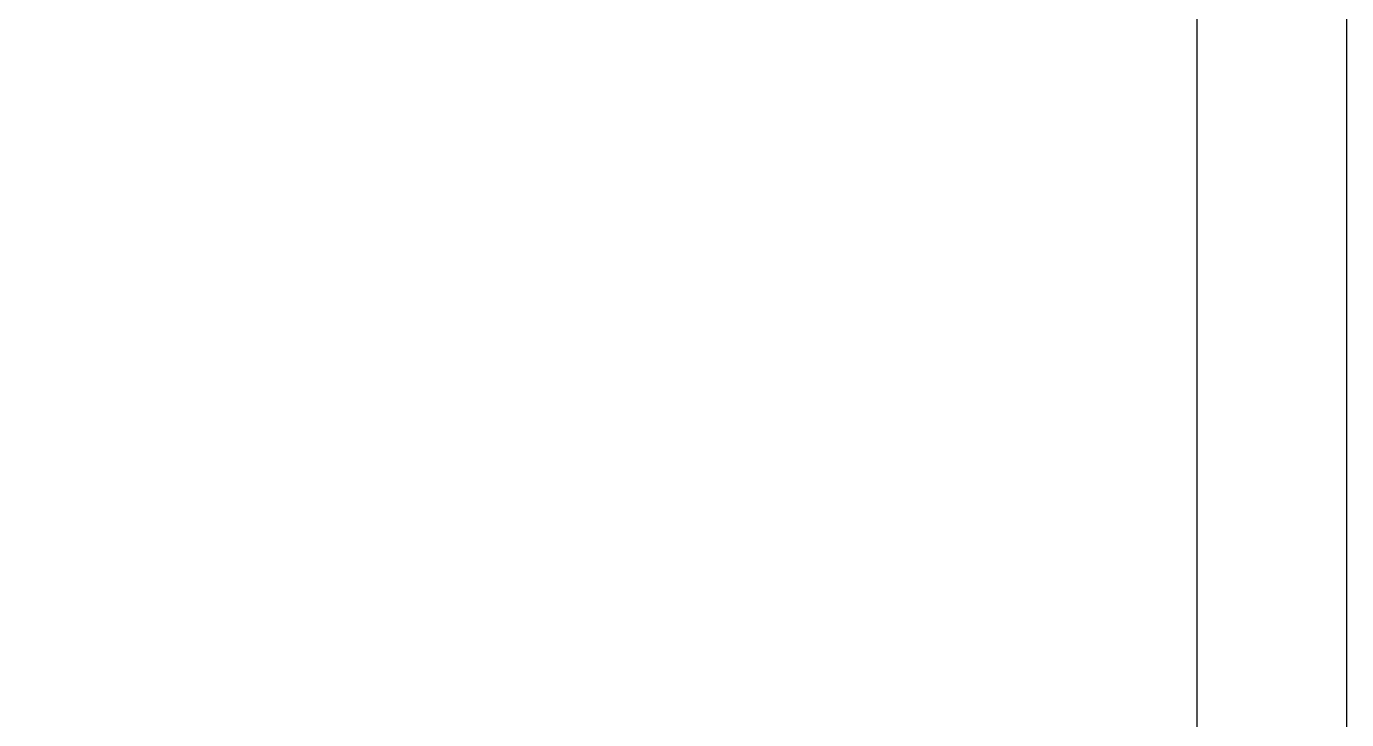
# Model space of a CAD drawing. Header units: inches. Extents: x 11.8 to 54.3, y 10.8 to 35.6.
# Drawn here: x 29.799 to 32.778, y 19.901 to 21.465 of the extents above; entities that cross this region are included whole.
import ezdxf

# ---------------------------------------------------------------- set-up
doc = ezdxf.new("R2010")
doc.units = ezdxf.units.IN
doc.header["$MEASUREMENT"] = 0
doc.layers.add('kadrbm', color=4, linetype='Continuous')

# ---------------------------------------------------------------- blocks, each defined once
blk = doc.blocks.new('kadrbm')
at = {"layer": 'kadrbm', "color": 4}
blk.add_lwpolyline([(0, 0), (0, 24.79716181331605), (21, 24.79716181331605), (21, 0), (0, 0)], close=True, dxfattribs=at)
blk.add_lwpolyline([(20.66310160432477, 0.325668449208024), (20.66310160432477, 24.46026341759716), (0.3368983956752345, 24.46026341759716), (0.3368983956752345, 0.325668449208024), (20.66310160432477, 0.325668449208024)], dxfattribs=at)

msp = doc.modelspace()

# ---------------------------------------------------------------- block references
at = {"layer": 'kadrbm'}
msp.add_blockref('kadrbm', (11.77834219989338, 10.82667209920974), dxfattribs=at)

doc.saveas('drawing.dxf')
